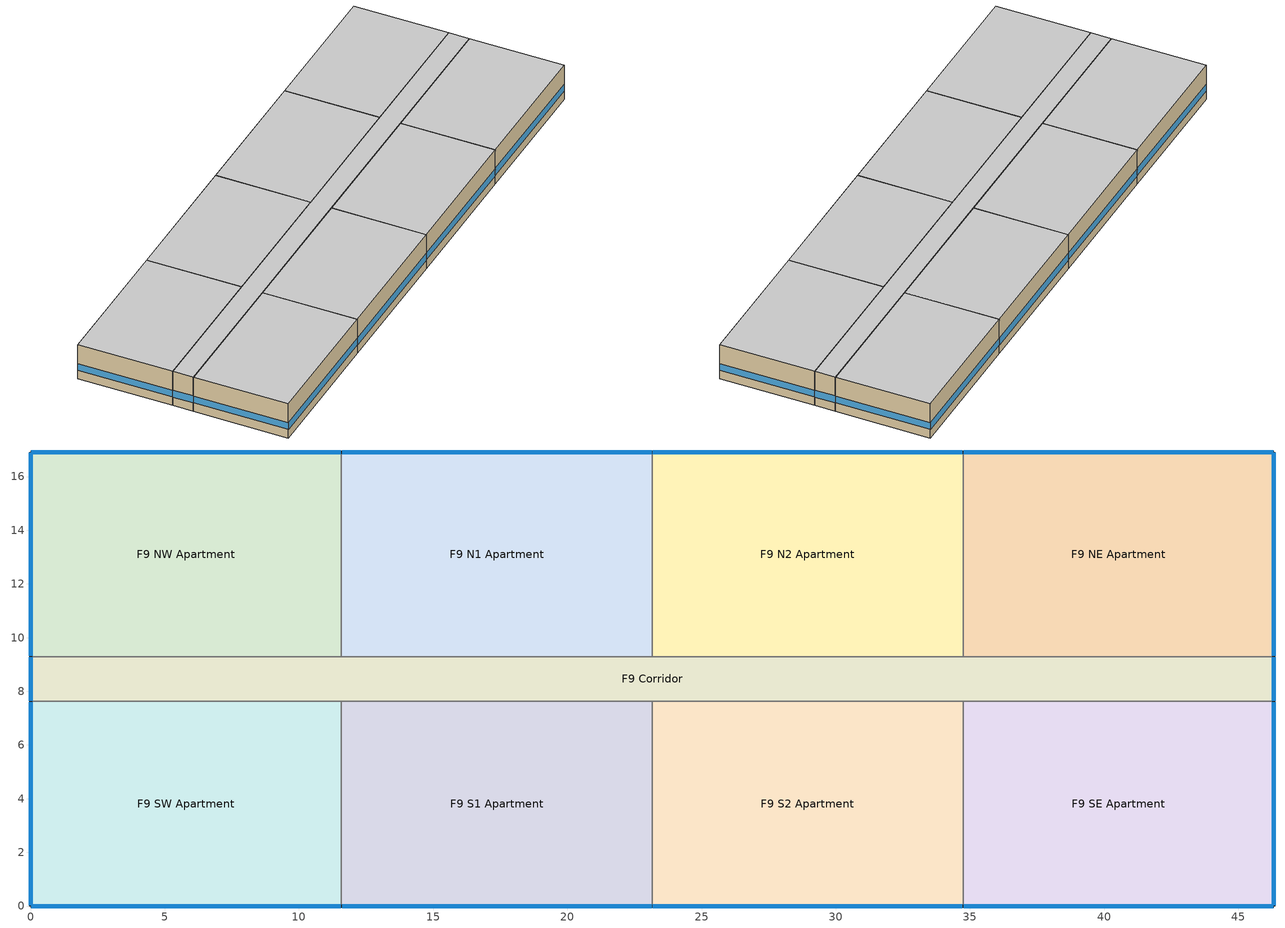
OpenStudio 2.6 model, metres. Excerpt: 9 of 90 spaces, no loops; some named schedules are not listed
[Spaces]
F9 SE Apartment
 floor to F8 SE Apartment: 46.33,7.62 46.33,0 34.75,0 34.75,7.62 z24.38
 wall outside: 34.75,0 46.33,0 46.33,7.62 z24.38:27.43
 wall to F9 S2 Apartment: 34.75,7.62 34.75,0 z24.38:27.43
 wall to F9 Corridor: 46.33,7.62 34.75,7.62 z24.38:27.43
 window: 46.33,0.03 46.33,7.59 / 34.77,0 46.3,0 z25.14:25.76
 ceiling to T SE Apartment: 46.33,0 46.33,7.62 34.75,7.62 34.75,0 z27.43
F9 N2 Apartment
 floor to F8 N2 Apartment: 34.75,16.92 34.75,9.3 23.16,9.3 23.16,16.92 z24.38
 wall outside: 34.75,16.92 23.16,16.92 z24.38:27.43
 wall to F9 NE Apartment: 34.75,9.3 34.75,16.92 z24.38:27.43
 wall to F9 Corridor: 23.16,9.3 34.75,9.3 z24.38:27.43
 wall to F9 N1 Apartment: 23.16,16.92 23.16,9.3 z24.38:27.43
 window: 34.72,16.92 23.19,16.92 z25.14:25.76
 ceiling to T N2 Apartment: 34.75,9.3 34.75,16.92 23.16,16.92 23.16,9.3 z27.43
F9 SW Apartment
 floor to F8 SW Apartment: 11.58,7.62 11.58,0 0,0 0,7.62 z24.38
 wall outside: 0,7.62 0,0 11.58,0 z24.38:27.43
 wall to F9 Corridor: 11.58,7.62 0,7.62 z24.38:27.43
 wall to F9 S1 Apartment: 11.58,0 11.58,7.62 z24.38:27.43
 window: 0.03,0 11.56,0 / 0,7.59 0,0.03 z25.14:25.76
 ceiling to T SW Apartment: 11.58,0 11.58,7.62 0,7.62 0,0 z27.43
F9 Corridor
 floor to F8 Corridor: 46.33,9.3 46.33,7.62 0,7.62 0,9.3 z24.38
 wall outside: 0,9.3 0,7.62 / 46.33,7.62 46.33,9.3 z24.38:27.43
 wall to F9 NE Apartment: 46.33,9.3 34.75,9.3 z24.38:27.43
 wall to F9 NW Apartment: 11.58,9.3 0,9.3 z24.38:27.43
 wall to F9 S1 Apartment: 11.58,7.62 23.16,7.62 z24.38:27.43
 wall to F9 N1 Apartment: 23.16,9.3 11.58,9.3 z24.38:27.43
 wall to F9 S2 Apartment: 23.16,7.62 34.75,7.62 z24.38:27.43
 window: 46.33,7.65 46.33,9.27 / 0,9.27 0,7.65 z25.14:25.77
 ceiling to T Corridor: 46.33,7.62 46.33,9.3 0,9.3 0,7.62 z27.43
F9 NE Apartment
 floor to F8 NE Apartment: 46.33,16.92 46.33,9.3 34.75,9.3 34.75,16.92 z24.38
 wall outside: 46.33,9.3 46.33,16.92 34.75,16.92 z24.38:27.43
 window: 46.33,9.32 46.33,16.89 / 46.3,16.92 34.77,16.92 z25.14:25.76
 ceiling to T NE Apartment: 46.33,9.3 46.33,16.92 34.75,16.92 34.75,9.3 z27.43
F9 S1 Apartment
 floor to F8 S1 Apartment: 23.16,7.62 23.16,0 11.58,0 11.58,7.62 z24.38
 wall outside: 11.58,0 23.16,0 z24.38:27.43
 wall to F9 S2 Apartment: 23.16,0 23.16,7.62 z24.38:27.43
 window: 11.61,0 23.14,0 z25.14:25.76
 ceiling to T S1 Apartment: 23.16,0 23.16,7.62 11.58,7.62 11.58,0 z27.43
F9 S2 Apartment
 floor to F8 S2 Apartment: 34.75,7.62 34.75,0 23.16,0 23.16,7.62 z24.38
 wall outside: 23.16,0 34.75,0 z24.38:27.43
 window: 23.19,0 34.72,0 z25.14:25.76
 ceiling to T S2 Apartment: 34.75,0 34.75,7.62 23.16,7.62 23.16,0 z27.43
F9 NW Apartment
 floor to F8 NW Apartment: 11.58,16.92 11.58,9.3 0,9.3 0,16.92 z24.38
 wall outside: 11.58,16.92 0,16.92 0,9.3 z24.38:27.43
 wall to F9 N1 Apartment: 11.58,9.3 11.58,16.92 z24.38:27.43
 window: 11.56,16.92 0.03,16.92 / 0,16.89 0,9.32 z25.14:25.76
 ceiling to T NW Apartment: 11.58,9.3 11.58,16.92 0,16.92 0,9.3 z27.43
F9 N1 Apartment
 floor to F8 N1 Apartment: 23.16,16.92 23.16,9.3 11.58,9.3 11.58,16.92 z24.38
 wall outside: 23.16,16.92 11.58,16.92 z24.38:27.43
 window: 23.14,16.92 11.61,16.92 z25.14:25.76
 ceiling to T N1 Apartment: 23.16,9.3 23.16,16.92 11.58,16.92 11.58,9.3 z27.43
[Site]
Kuujjuaq AP_QC_CAN: Latitude {deg}=58.1; Longitude {deg}=-68.417; Time Zone {hr}=-5; Elevation {m}=39.9; Terrain=City
[Building]
HighriseApartment-CAN_QC_Kuujjuaq.AP.719060_CWEC2016.epw created: 2019-06-27 17:13:52 +0000: North Axis {deg}=0; Default Construction Set=BTAP-Mass at hdd = 8550.0; Standards Number of Stories=10; Standards Number of Above Ground Stories=10; Standards Building Type=NECB2011_HighriseApartment
[Site:WaterMainsTemperature]
Calculation Method=Correlation; Annual Average Outdoor Air Temperature {C}=-3.825; Maximum Difference In Monthly Average Outdoor Air Temperatures {deltaC}=36
[Site:GroundTemperature:BuildingSurface]
19.527, 19.502, 19.536, 19.598, 20.002, 21.64, 22.225, 22.375, 21.449, 20.121, 19.802, 19.633
[SizingPeriod:DesignDay] Barometric Pressure {Pa}=100847; Sky Clearness=0; Rain Indicator=0; Snow Indicator=0; Day of Month=21; Daylight Saving Time Indicator=0; Humidity Indicating Type=Wetbulb; Dry-Bulb Temperature Range Modifier Type=DefaultMultipliers
Name | Maximum Dry-Bulb Temperature {C} | Daily Dry-Bulb Temperature Range {deltaC} | Humidity Indicating Conditions at Maximum Dry-Bulb | Wind Speed {m/s} | Wind Direction {deg} | Month | Day Type | Solar Model Indicator | ASHRAE Taub | ASHRAE Taud
Kuujjuaq AP Ann Htg 99.6% Condns DB | -36.2 | 0 | -36.2 | 2.2 | 220 | 1 | WinterDesignDay | ASHRAEClearSky
Kuujjuaq AP Ann Clg .4% Condns DB=>MWB | 24.1 | 10.3 | 16.2 | 4 | 210 | 7 | SummerDesignDay | ASHRAETau | 0.364 | 2.418
[Material:NoMass] Roughness=Smooth; Thermal Absorptance=0.9; Solar Absorptance=0.7
Name | Thermal Resistance {m2-K/W} | Visible Absorptance
Typical Carpet Pad; Typical Carpet Pad 1 | 0.21648 | 0.8
Typical Insulation 1 | 6.78179 | 0.7
Typical Insulation 2 | 5.19354 | 0.7
Typical Insulation 3 | 7.04224 | 0.7
Typical Carpet Pad 2 | 2.57255 | 0.8
Typical Carpet Pad 3; Typical Carpet Pad 4 | 4.69593 | 0.8
Typical Insulation 4 | 0.624982 | 0.7
Typical Insulation 5 | 0.625 | 0.7
[Material]
Name | Roughness | Thickness {m} | Conductivity {W/m-K} | Density {kg/m3} | Specific Heat {J/kg-K} | Thermal Absorptance | Solar Absorptance | Visible Absorptance
G05 25mm wood | MediumSmooth | 0.0254 | 0.15 | 608 | 1630 | 0.9 | 0.5 | 0.5
100mm Normalweight concrete floor 1 | MediumSmooth | 0.1016 | 2.31 | 2322 | 832
G01 13mm gypsum board 1 | Smooth | 0.0127 | 0.16 | 800 | 1090 | 0.9 | 0.7 | 0.5
4 in. Normalweight Concrete Floor 1 | MediumRough | 0.1016 | 2.31 | 2322 | 832 | 0.9 | 0.7 | 0.7
1IN Stucco 1 | Smooth | 0.0253 | 0.6918 | 1858 | 837 | 0.9 | 0.7 | 0.92
8IN CONCRETE HW RefBldg 1 | Rough | 0.2032 | 1.311 | 2240 | 836.8 | 0.9 | 0.7 | 0.7
1/2IN Gypsum 1 | Smooth | 0.0127 | 0.16 | 784.9 | 830 | 0.9 | 0.4 | 0.4
Metal Roof Surface 1; F08 Metal surface 1 | Smooth | 0.0008 | 45.28 | 7824 | 500 | 0.9 | 0.7 | 0.7
6 in. Normalweight Concrete Floor 1; 6 in. Normalweight Concrete Floor 2; 6 in. Normalweight Concrete Floor 3 | MediumRough | 0.1524 | 2.31 | 2322 | 832 | 0.9 | 0.7 | 0.7
[Construction]
BTAP-Int-Partition; BTAP-Int-Door: G05 25mm wood
BTAP-Int-Floor: 100mm Normalweight concrete floor 1, Typical Carpet Pad
BTAP-Int-Wall: G01 13mm gypsum board 1, G01 13mm gypsum board 1
BTAP-Int-Ceiling: Typical Carpet Pad, 100mm Normalweight concrete floor 1
BTAP-Int-Window: SimpleGlazing
BTAP-Ext-Floor-Mass:U-0.142: Typical Insulation 1, 4 in. Normalweight Concrete Floor 1, Typical Carpet Pad 1
BTAP-Ext-Wall-Mass:U-0.183: 1IN Stucco 1, 8IN CONCRETE HW RefBldg 1, Typical Insulation 2, 1/2IN Gypsum 1
BTAP-Ext-Roof-Metal:U-0.142: Metal Roof Surface 1, Typical Insulation 3
BTAP-Grnd-Floor-Mass:U-0.379: 6 in. Normalweight Concrete Floor 1, Typical Carpet Pad 2
BTAP-Grnd-Wall-Mass:U-0.21: 6 in. Normalweight Concrete Floor 2, Typical Carpet Pad 3
BTAP-Grnd-Roof-Mass:U-0.21: 6 in. Normalweight Concrete Floor 3, Typical Carpet Pad 4
BTAP-Ext-FixedWindow:U=0.160 SHGC=0.600; BTAP-Ext-GlassDoors:U=0.160 SHGC=0.600; BTAP-Ext-Skylights:U=0.160 SHGC=0.600; BTAP-Ext-DaylightDomes:U=0.160 SHGC=0.600; BTAP-Ext-DaylightDiffuser:U=0.160 SHGC=0.600: SimpleGlazing:U=0.160 SHGC=0.600
BTAP-Ext-Door:U-1.6: F08 Metal surface 1, Typical Insulation 4
BTAP-Ext-OverHeadDoor:U-1.6: Typical Insulation 5
[DefaultConstructionSet]
BTAP-Mass at hdd = 8550.0: Default Exterior Surface Constructions=BTAP-Mass at hdd = 8550.0; Default Interior Surface Constructions=Default Surface Constructions 2; Default Ground Contact Surface Constructions=BTAP-Mass at hdd = 8550.0 1; Default Exterior SubSurface Constructions=BTAP-Mass at hdd = 8550.0; Default Interior SubSurface Constructions=Default Sub Surface Constructions 2; Interior Partition Construction=BTAP-Int-Partition
[DefaultSurfaceConstructions]
Name | Floor Construction | Wall Construction | Roof Ceiling Construction
Default Surface Constructions 2 | BTAP-Int-Floor | BTAP-Int-Wall | BTAP-Int-Ceiling
BTAP-Mass at hdd = 8550.0 | BTAP-Ext-Floor-Mass:U-0.142 | BTAP-Ext-Wall-Mass:U-0.183 | BTAP-Ext-Roof-Metal:U-0.142
BTAP-Mass at hdd = 8550.0 1 | BTAP-Grnd-Floor-Mass:U-0.379 | BTAP-Grnd-Wall-Mass:U-0.21 | BTAP-Grnd-Roof-Mass:U-0.21
[DefaultSubSurfaceConstructions]
Name | Fixed Window Construction | Operable Window Construction | Door Construction | Glass Door Construction | Overhead Door Construction | Skylight Construction | Tubular Daylight Dome Construction | Tubular Daylight Diffuser Construction
Default Sub Surface Constructions 2 | BTAP-Int-Window | BTAP-Int-Window | BTAP-Int-Door
BTAP-Mass at hdd = 8550.0 | BTAP-Ext-FixedWindow:U=0.160 SHGC=0.600 | BTAP-Ext-FixedWindow:U=0.160 SHGC=0.600 | BTAP-Ext-Door:U-1.6 | BTAP-Ext-GlassDoors:U=0.160 SHGC=0.600 | BTAP-Ext-OverHeadDoor:U-1.6 | BTAP-Ext-Skylights:U=0.160 SHGC=0.600 | BTAP-Ext-DaylightDomes:U=0.160 SHGC=0.600 | BTAP-Ext-DaylightDiffuser:U=0.160 SHGC=0.600
[WindowMaterial:SimpleGlazingSystem] Solar Heat Gain Coefficient=0.6; Visible Transmittance=0.21
Name | U-Factor {W/m2-K}
SimpleGlazing | 2.2
SimpleGlazing:U=0.160 SHGC=0.600 | 1.6
[Space] Building Story=Building Story 9; Part of Total Floor Area=Yes
Name | Space Type | Thermal Zone
F9 SE Apartment | Space Function Dwelling Unit(s) | DU_BT=Space Function_ST=Dwelling Unit(s)_FL=Building Story 9_SCHG 7
F9 S1 Apartment | Space Function Dwelling Unit(s) | DU_BT=Space Function_ST=Dwelling Unit(s)_FL=Building Story 9_SCHG 5
F9 NW Apartment | Space Function Dwelling Unit(s) | DU_BT=Space Function_ST=Dwelling Unit(s)_FL=Building Story 9_SCHG 4
F9 NE Apartment | Space Function Dwelling Unit(s) | DU_BT=Space Function_ST=Dwelling Unit(s)_FL=Building Story 9_SCHG 1
F9 N2 Apartment | Space Function Dwelling Unit(s) | DU_BT=Space Function_ST=Dwelling Unit(s)_FL=Building Story 9_SCHG
F9 S2 Apartment | Space Function Dwelling Unit(s) | DU_BT=Space Function_ST=Dwelling Unit(s)_FL=Building Story 9_SCHG 2
F9 N1 Apartment | Space Function Dwelling Unit(s) | DU_BT=Space Function_ST=Dwelling Unit(s)_FL=Building Story 9_SCHG 6
F9 SW Apartment | Space Function Dwelling Unit(s) | DU_BT=Space Function_ST=Dwelling Unit(s)_FL=Building Story 9_SCHG 3
F9 Corridor | Space Function Corr. < 2.4m wide-sch-G | WILD_ST=Corr. < 2.4m wide-sch-G_FL=Building Story 9_SCH=G
[EvaporativeFluidCooler:SingleSpeed]
Central Tower: Design Air Flow Rate {m3/s}=autosize; Fan Power at Design Air Flow Rate {W}=autosize; Design Spray Water Flow Rate {m3/s}=0.002208; Performance Input Method=UFactorTimesAreaAndDesignWaterFlowRate; U-factor Times Area Value at Design Air Flow Rate {W/K}=autosize; Design Water Flow Rate {m3/s}=autosize; Capacity Control=FanCycling; Sizing Factor=1; Evaporation Loss Mode=SaturatedExit; Drift Loss Percent {percent}=0.008; Blowdown Calculation Mode=ConcentrationRatio; Blowdown Concentration Ratio=3
[BuildingStory]
Building Story 9: Nominal Z Coordinate {m}=24.3828
[SpaceType] Standards Building Type=Space Function
Name | Default Schedule Set | Design Specification Outdoor Air Object | Standards Space Type
Space Function Corr. < 2.4m wide-sch-G | Space Function Corr. < 2.4m wide-sch-G Schedule Set | Space Function Corr. < 2.4m wide-sch-G Ventilation | Corr. < 2.4m wide-sch-G
Space Function Dwelling Unit(s) | Space Function Dwelling Unit(s) Schedule Set | Space Function Dwelling Unit(s) Ventilation | Dwelling Unit(s)
[People:Definition] Number of People Calculation Method=People/Area; Fraction Radiant=0.3
Name | People per Space Floor Area {person/m2}
Space Function Corr. < 2.4m wide-sch-G People Definition | 0.0100104
Space Function Dwelling Unit(s) People Definition | 0.0166841
[People] Work Efficiency Schedule=Work Efficiency Schedule; Clothing Insulation Schedule=Clothing Schedule; Air Velocity Schedule=Air Velocity Schedule; Multiplier=1
Name | People Definition | Space or SpaceType
Space Function Corr. < 2.4m wide-sch-G People | Space Function Corr. < 2.4m wide-sch-G People Definition | Space Function Corr. < 2.4m wide-sch-G
Space Function Dwelling Unit(s) People | Space Function Dwelling Unit(s) People Definition | Space Function Dwelling Unit(s)
[Lights:Definition] Design Level Calculation Method=Watts/Area; Fraction Radiant=0.5; Fraction Visible=0.2
Name | Watts per Space Floor Area {W/m2}
Space Function Corr. < 2.4m wide-sch-G Lights Definition | 8.39993
Space Function Dwelling Unit(s) Lights Definition | 4.99996
[Lights] Fraction Replaceable=1
Name | Lights Definition | Space or SpaceType
Space Function Corr. < 2.4m wide-sch-G Lights | Space Function Corr. < 2.4m wide-sch-G Lights Definition | Space Function Corr. < 2.4m wide-sch-G
Space Function Dwelling Unit(s) Lights | Space Function Dwelling Unit(s) Lights Definition | Space Function Dwelling Unit(s)
[DesignSpecification:OutdoorAir] Outdoor Air Method=Sum; Outdoor Air Flow per Person {m3/s-person}=0; Outdoor Air Flow Rate {m3/s}=0; Outdoor Air Flow Air Changes per Hour {1/hr}=0
Name | Outdoor Air Flow per Floor Area {m3/s-m2}
Space Function Corr. < 2.4m wide-sch-G Ventilation | 0.0003048
Space Function Dwelling Unit(s) Ventilation | 0.00034544
[DefaultScheduleSet] Number of People Schedule=NECB-G-Occupancy; People Activity Level Schedule=NECB-Activity; Lighting Schedule=NECB-G-Lighting; Electric Equipment Schedule=NECB-G-Electric-Equipment; Infiltration Schedule=Always On
Space Function Corr. < 2.4m wide-sch-G Schedule Set; Space Function Dwelling Unit(s) Schedule Set
[ThermostatSetpoint:DualSetpoint] Heating Setpoint Temperature Schedule=NECB-G-Thermostat Setpoint-Heating; Cooling Setpoint Temperature Schedule=NECB-G-Thermostat Setpoint-Cooling
Space Function Dwelling Unit(s) Thermostat 176; Space Function Dwelling Unit(s) Thermostat 177; Space Function Dwelling Unit(s) Thermostat 180; Space Function Dwelling Unit(s) Thermostat 189; Space Function Dwelling Unit(s) Thermostat 192; Space Function Dwelling Unit(s) Thermostat 193; Space Function Dwelling Unit(s) Thermostat 194; Space Function Dwelling Unit(s) Thermostat 211; Space Function Corr. < 2.4m wide-sch-G Thermostat 22
[ElectricEquipment:Definition]
Space Function Dwelling Unit(s) Elec Equip Definition: Design Level Calculation Method=Watts/Area; Watts per Space Floor Area {W/m2}=4.99996; Fraction Radiant=0.5
[ElectricEquipment]
Space Function Dwelling Unit(s) Elec Equip: Electric Equipment Definition=Space Function Dwelling Unit(s) Elec Equip Definition; Space or SpaceType=Space Function Dwelling Unit(s)
[SpaceInfiltration:DesignFlowRate] Schedule=Always On Discrete; Design Flow Rate Calculation Method=Flow/ExteriorArea; Flow per Exterior Surface Area {m3/s-m2}=0.00025; Constant Term Coefficient=0; Temperature Term Coefficient=0; Velocity Term Coefficient=0.224; Velocity Squared Term Coefficient=0
Name | Space or SpaceType
F9 Corridor Infiltration | F9 Corridor
F9 N1 Apartment Infiltration | F9 N1 Apartment
F9 N2 Apartment Infiltration | F9 N2 Apartment
F9 NE Apartment Infiltration | F9 NE Apartment
F9 NW Apartment Infiltration | F9 NW Apartment
F9 S1 Apartment Infiltration | F9 S1 Apartment
F9 S2 Apartment Infiltration | F9 S2 Apartment
F9 SE Apartment Infiltration | F9 SE Apartment
F9 SW Apartment Infiltration | F9 SW Apartment
[ThermalZone] Use Ideal Air Loads=No
Name | Thermostat
DU_BT=Space Function_ST=Dwelling Unit(s)_FL=Building Story 9_SCHG | Space Function Dwelling Unit(s) Thermostat 176
DU_BT=Space Function_ST=Dwelling Unit(s)_FL=Building Story 9_SCHG 1 | Space Function Dwelling Unit(s) Thermostat 177
DU_BT=Space Function_ST=Dwelling Unit(s)_FL=Building Story 9_SCHG 2 | Space Function Dwelling Unit(s) Thermostat 180
DU_BT=Space Function_ST=Dwelling Unit(s)_FL=Building Story 9_SCHG 3 | Space Function Dwelling Unit(s) Thermostat 189
DU_BT=Space Function_ST=Dwelling Unit(s)_FL=Building Story 9_SCHG 4 | Space Function Dwelling Unit(s) Thermostat 192
DU_BT=Space Function_ST=Dwelling Unit(s)_FL=Building Story 9_SCHG 5 | Space Function Dwelling Unit(s) Thermostat 193
DU_BT=Space Function_ST=Dwelling Unit(s)_FL=Building Story 9_SCHG 6 | Space Function Dwelling Unit(s) Thermostat 194
DU_BT=Space Function_ST=Dwelling Unit(s)_FL=Building Story 9_SCHG 7 | Space Function Dwelling Unit(s) Thermostat 211
WILD_ST=Corr. < 2.4m wide-sch-G_FL=Building Story 9_SCH=G | Space Function Corr. < 2.4m wide-sch-G Thermostat 22
[HeatExchanger:AirToAir:SensibleAndLatent]
Sys_1_Make-up air unit ERV: Availability Schedule=Always On Discrete; Nominal Supply Air Flow Rate {m3/s}=autosize; Sensible Effectiveness at 100% Heating Air Flow=0.5; Latent Effectiveness at 100% Heating Air Flow=0.5; Sensible Effectiveness at 75% Heating Air Flow=0.5; Latent Effectiveness at 75% Heating Air Flow=0.5; Sensible Effectiveness at 100% Cooling Air Flow=0.5; Latent Effectiveness at 100% Cooling Air Flow=0.5; Sensible Effectiveness at 75% Cooling Air Flow=0.5; Latent Effectiveness at 75% Cooling Air Flow=0.5; Nominal Electric Power {W}=1777.94; Supply Air Outlet Temperature Control=Yes; Heat Exchanger Type=Rotary; Frost Control Type=ExhaustOnly; Threshold Temperature {C}=-23.3; Initial Defrost Time Fraction=0.167; Rate of Defrost Time Fraction Increase {1/K}=1.44; Economizer Lockout=Yes
[SetpointManager:OutdoorAirPretreat]
Setpoint Manager Outdoor Air Pretreat 1: Minimum Setpoint Temperature {C}=-99; Maximum Setpoint Temperature {C}=99; Minimum Setpoint Humidity Ratio {kgWater/kgDryAir}=1e-05; Maximum Setpoint Humidity Ratio {kgWater/kgDryAir}=1
[AvailabilityManager:NightCycle] Control Type=CycleOnAny; Thermostat Tolerance {deltaC}=1; Cycling Run Time {s}=3600
Availability Manager Night Cycle 1; Availability Manager Night Cycle 2; Availability Manager Night Cycle 3
[Schedule:Ruleset]
Clothing Schedule: Default Day Schedule=Clothing Schedule Default Winter Clothes
Air Velocity Schedule: Default Day Schedule=Air Velocity Schedule Default
Work Efficiency Schedule: Default Day Schedule=Work Efficiency Schedule Default
NECB-G-Occupancy: Default Day Schedule=NECB-G-Occupancy Default
NECB-Activity: Default Day Schedule=NECB-Activity Default; Summer Design Day Schedule=NECB-Activity Summer Design Day; Winter Design Day Schedule=NECB-Activity Winter Design Day
NECB-G-Lighting: Default Day Schedule=NECB-G-Lighting Default
NECB-G-Electric-Equipment: Default Day Schedule=NECB-G-Electric-Equipment Default
Always On: Default Day Schedule=Always On Default
NECB-G-Thermostat Setpoint-Heating: Default Day Schedule=NECB-G-Thermostat Setpoint-Heating Default
NECB-G-Thermostat Setpoint-Cooling: Default Day Schedule=NECB-G-Thermostat Setpoint-Cooling Default
[Schedule:Day]
Clothing Schedule Default Winter Clothes; Always On Default: 24, 0, 1
Work Efficiency Schedule Default: 24, 0, 0
NECB-G-Occupancy Default: 7, 0, 0.9, 8, 0, 0.7, 9, 0, 0.4, 17, 0, 0.3, 18, 0, 0.5, 24, 0, 0.9
NECB-Activity Default; NECB-Activity Winter Design Day; NECB-Activity Summer Design Day: 24, 0, 130
NECB-G-Lighting Default: 1, 0, 0.3, 6, 0, 0, 7, 0, 0.2, 9, 0, 0.5, 19, 0, 0, 22, 0, 0.9, 23, 0, 0.8, 24, 0, 0.6
NECB-G-Electric-Equipment Default: 1, 0, 0.3, 7, 0, 0.2, 9, 0, 0.8, 16, 0, 0.4, 17, 0, 0.5, 18, 0, 0.2, 20, 0, 0.9, 21, 0, 0.7, 24, 0, 0.5
NECB-G-Thermostat Setpoint-Heating Default: 1, 0, 22, 7, 0, 18, 8, 0, 20, 24, 0, 22
NECB-G-Thermostat Setpoint-Cooling Default: 24, 0, 24
[Schedule:Rule] Date Specification Type=DateRange; Start Month=1; Start Day=1; End Month=12; End Day=31
Name | Schedule Ruleset | Rule Order | Day Schedule | Apply Monday | Apply Tuesday | Apply Wednesday | Apply Thursday | Apply Friday | Apply Saturday | Apply Sunday
Schedule Rule 2 | NECB-G-Occupancy | 2 | NECB-G-Occupancy Default|Wkdy Day | Yes | Yes | Yes | Yes | Yes
Schedule Rule 3 | NECB-G-Occupancy | 1 | NECB-G-Occupancy Sat Day |  |  |  |  |  | Yes
Schedule Rule 4 | NECB-G-Occupancy | 0 | NECB-G-Occupancy Sun|Hol Day |  |  |  |  |  |  | Yes
Schedule Rule 5 | NECB-G-Lighting | 2 | NECB-G-Lighting Default|Wkdy Day | Yes | Yes | Yes | Yes | Yes
Schedule Rule 6 | NECB-G-Lighting | 1 | NECB-G-Lighting Sat Day |  |  |  |  |  | Yes
Schedule Rule 7 | NECB-G-Lighting | 0 | NECB-G-Lighting Sun|Hol Day |  |  |  |  |  |  | Yes
Schedule Rule 8 | NECB-G-Electric-Equipment | 2 | NECB-G-Electric-Equipment Default|Wkdy Day | Yes | Yes | Yes | Yes | Yes
Schedule Rule 9 | NECB-G-Electric-Equipment | 1 | NECB-G-Electric-Equipment Sat Day |  |  |  |  |  | Yes
Schedule Rule 10 | NECB-G-Electric-Equipment | 0 | NECB-G-Electric-Equipment Sun|Hol Day |  |  |  |  |  |  | Yes
Schedule Rule 11 | NECB-G-Thermostat Setpoint-Heating | 2 | NECB-G-Thermostat Setpoint-Heating Default|Wkdy Day | Yes | Yes | Yes | Yes | Yes
Schedule Rule 12 | NECB-G-Thermostat Setpoint-Heating | 1 | NECB-G-Thermostat Setpoint-Heating Sat Day |  |  |  |  |  | Yes
Schedule Rule 13 | NECB-G-Thermostat Setpoint-Heating | 0 | NECB-G-Thermostat Setpoint-Heating Sun|Hol Day |  |  |  |  |  |  | Yes
Schedule Rule 14 | NECB-G-Thermostat Setpoint-Cooling | 2 | NECB-G-Thermostat Setpoint-Cooling Default|Wkdy Day | Yes | Yes | Yes | Yes | Yes
Schedule Rule 15 | NECB-G-Thermostat Setpoint-Cooling | 1 | NECB-G-Thermostat Setpoint-Cooling Sat Day |  |  |  |  |  | Yes
Schedule Rule 16 | NECB-G-Thermostat Setpoint-Cooling | 0 | NECB-G-Thermostat Setpoint-Cooling Sun|Hol Day |  |  |  |  |  |  | Yes
[Schedule:Constant]
Always On Discrete: Value=1
